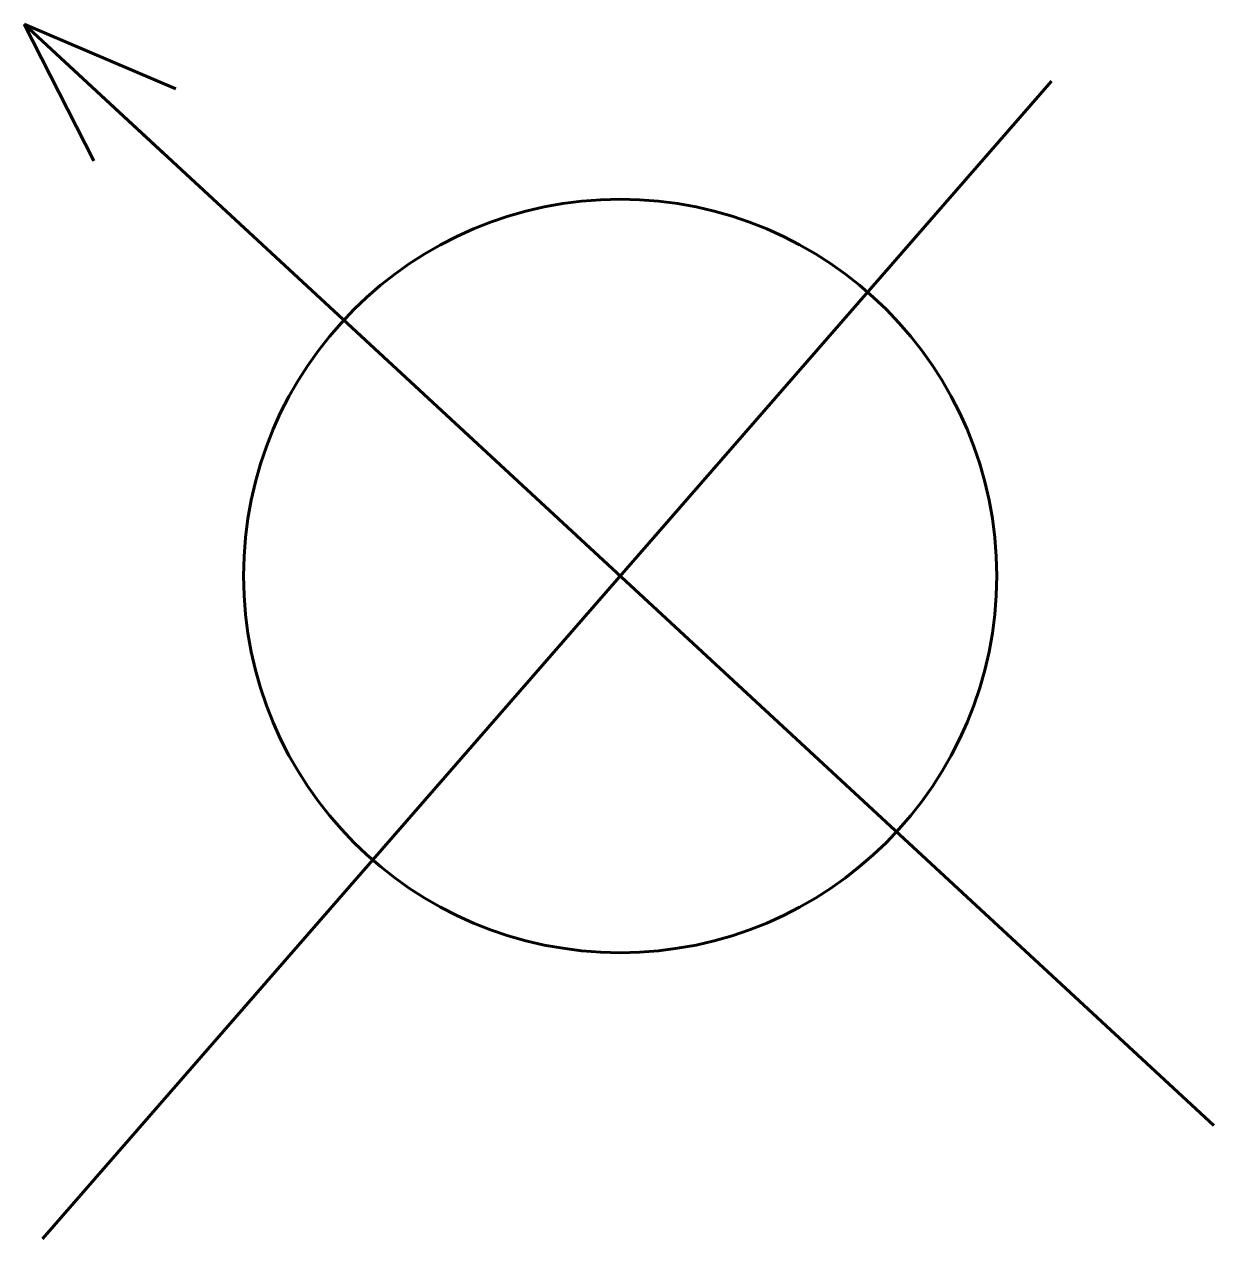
# Model space of a CAD drawing. Header units: metres. Extents: x 539 to 782, y 164 to 633.
# Drawn here: x 699.092 to 703.188, y 362.398 to 366.578 of the extents above; entities that cross this region are included whole.
import ezdxf

# ---------------------------------------------------------------- set-up
doc = ezdxf.new("R2010")
doc.units = ezdxf.units.M
doc.layers.add('MURO', color=4, linetype='Continuous', lineweight=60)

msp = doc.modelspace()

# ---------------------------------------------------------------- linework, layer by layer
at = {"layer": 'MURO'}
for p, q in [((699.0923, 366.5784), (699.5777, 366.1292)), ((699.0923, 366.5784), (699.614, 366.3562)), ((699.0923, 366.5784), (699.332, 366.1085)), ((699.1084, 366.5635), (703.1876, 362.7884)), ((699.1553, 362.3985), (702.6287, 366.383))]:
    msp.add_line(p, q, dxfattribs=at)
msp.add_circle((701.1438, 364.6796), 1.2966, dxfattribs=at)

doc.saveas('drawing.dxf')
